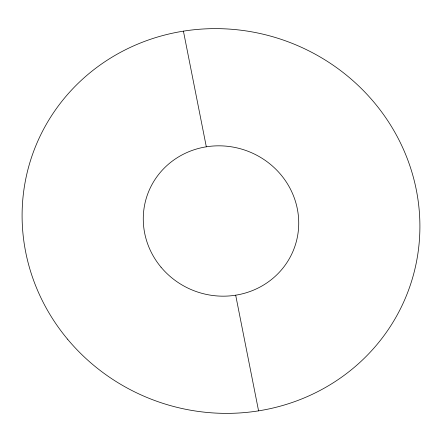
<?xml version="1.0" encoding="UTF-8"?>
<svg xmlns="http://www.w3.org/2000/svg" width="442" height="442" viewBox="0 0 442 442"><rect width="100%" height="100%" fill="white"/><g stroke="black" fill="none" stroke-linecap="round" stroke-linejoin="round"><path stroke-width="0.66" d="M183.424 31.15L206.315 146.805M235.685 295.195L258.576 410.85M67.51 339.141A199.883 191.353 20 0 0 407.303 293.411A199.883 191.353 20 0 0 188.193 30.448A199.883 191.353 20 0 0 67.51 339.141M161.015 267.167A78.118 74.781 20 0 0 293.808 249.299A78.118 74.781 20 0 0 208.176 146.534A78.118 74.781 20 0 0 161.015 267.167"/></g></svg>
